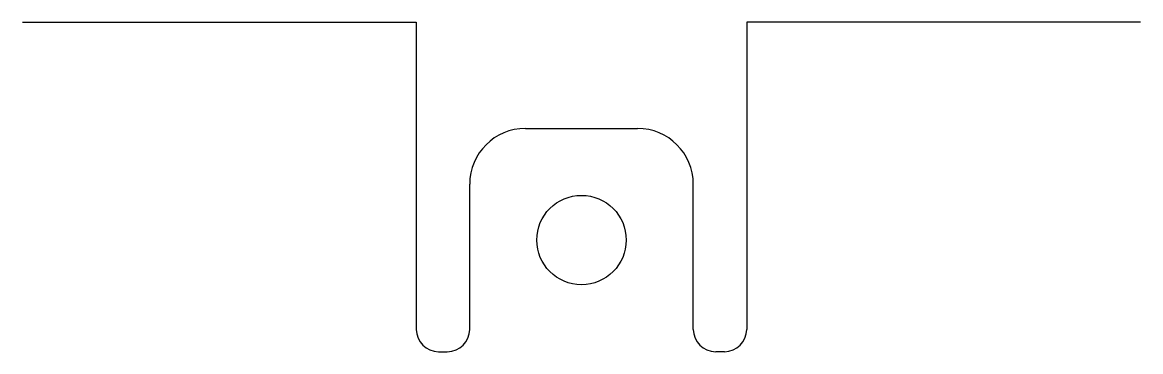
# Model space of a CAD drawing. Extents: x -50 to 50, y 0 to 30.
import ezdxf

# ---------------------------------------------------------------- set-up
doc = ezdxf.new("R2010")
doc.units = 0
doc.layers.add('MODELSKETCH_VISIBLE', color=7, linetype='CONTINUOUS')

msp = doc.modelspace()

# ---------------------------------------------------------------- linework, layer by layer
at = {"layer": 'MODELSKETCH_VISIBLE'}
for p, q in [((-50, 29.5), (-14.7752, 29.5)), ((-14.7752, 29.5), (-14.7752, 2)), ((14.7752, 29.5), (14.7752, 2)), ((50, 29.5), (14.7752, 29.5)), ((-5, 20), (5, 20)), ((-10, 2), (-10, 15)), ((10, 2), (10, 15)), ((-12.7752, 0), (-12, 0)), ((12.7752, 0), (12, 0))]:
    msp.add_line(p, q, dxfattribs=at)
msp.add_circle((0, 10), 4, dxfattribs=at)
for centre, radius, start, end in [((-5, 15), 5, 90, 180), ((5, 15), 5, 0, 90), ((-12.7752, 2), 2, 180, 270), ((-12, 2), 2, 270, 0), ((12, 2), 2, 180, 270), ((12.7752, 2), 2, 270, 0)]:
    msp.add_arc(centre, radius, start, end, dxfattribs=at)

doc.saveas('drawing.dxf')
